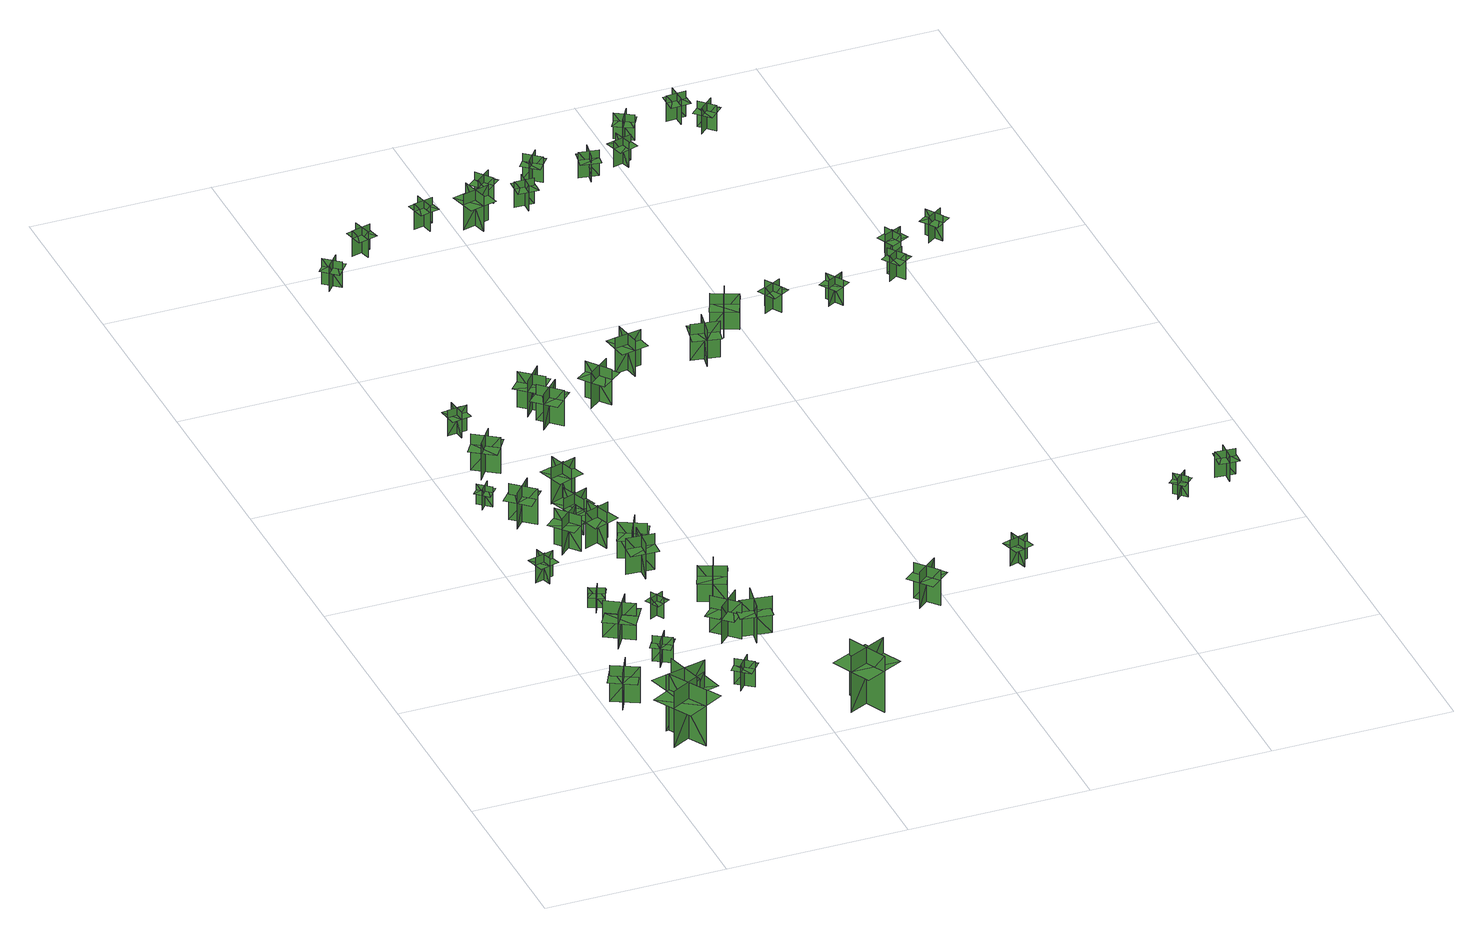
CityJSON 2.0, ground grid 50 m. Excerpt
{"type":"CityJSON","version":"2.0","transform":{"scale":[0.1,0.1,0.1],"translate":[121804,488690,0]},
"CityObjects":{
"tree1":{"type":"SolitaryVegetationObject","geometry":[{"type":"MultiSurface","lod":"1","boundaries":[[[0,1,2]],[[0,2,3]],[[4,5,6]],[[4,6,7]],[[8,9,10]],[[8,10,11]],[[8,11,12]],[[8,12,13]]]}]},
"tree2":{"type":"SolitaryVegetationObject","geometry":[{"type":"MultiSurface","lod":"1","boundaries":[[[14,15,16]],[[14,16,17]],[[18,19,20]],[[18,20,21]],[[22,23,24]],[[22,24,25]],[[22,25,26]],[[22,26,27]]]}]},
"tree3":{"type":"SolitaryVegetationObject","geometry":[{"type":"MultiSurface","lod":"1","boundaries":[[[28,29,30]],[[28,30,31]],[[32,33,34]],[[32,34,35]],[[36,37,38]],[[36,38,39]],[[36,39,40]],[[36,40,41]]]}]},
"tree4":{"type":"SolitaryVegetationObject","geometry":[{"type":"MultiSurface","lod":"1","boundaries":[[[42,43,44]],[[42,44,45]],[[46,47,48]],[[46,48,49]],[[50,51,52]],[[50,52,53]],[[50,53,54]],[[50,54,55]]]}]},
"tree5":{"type":"SolitaryVegetationObject","geometry":[{"type":"MultiSurface","lod":"1","boundaries":[[[56,57,58]],[[56,58,59]],[[60,61,62]],[[60,62,63]],[[64,65,66]],[[64,66,67]],[[64,67,68]],[[64,68,69]]]}]},
"tree6":{"type":"SolitaryVegetationObject","geometry":[{"type":"MultiSurface","lod":"1","boundaries":[[[70,71,72]],[[70,72,73]],[[74,75,76]],[[74,76,77]],[[78,79,80]],[[78,80,81]],[[78,81,82]],[[78,82,83]]]}]},
"tree7":{"type":"SolitaryVegetationObject","geometry":[{"type":"MultiSurface","lod":"1","boundaries":[[[84,85,86]],[[84,86,87]],[[88,89,90]],[[88,90,91]],[[92,93,94]],[[92,94,95]],[[92,95,96]],[[92,96,97]]]}]},
"tree8":{"type":"SolitaryVegetationObject","geometry":[{"type":"MultiSurface","lod":"1","boundaries":[[[98,99,100]],[[98,100,101]],[[102,103,104]],[[102,104,105]],[[106,107,108]],[[106,108,109]],[[106,109,110]],[[106,110,111]]]}]},
"tree9":{"type":"SolitaryVegetationObject","geometry":[{"type":"MultiSurface","lod":"1","boundaries":[[[112,113,114]],[[112,114,115]],[[116,117,118]],[[116,118,119]],[[120,121,122]],[[120,122,123]],[[120,123,124]],[[120,124,125]]]}]},
"tree10":{"type":"SolitaryVegetationObject","geometry":[{"type":"MultiSurface","lod":"1","boundaries":[[[126,127,128]],[[126,128,129]],[[130,131,132]],[[130,132,133]],[[134,135,136]],[[134,136,137]],[[134,137,138]],[[134,138,139]]]}]},
"tree11":{"type":"SolitaryVegetationObject","geometry":[{"type":"MultiSurface","lod":"1","boundaries":[[[140,141,142]],[[140,142,143]],[[144,145,146]],[[144,146,147]],[[148,149,150]],[[148,150,151]],[[148,151,152]],[[148,152,153]]]}]},
"tree12":{"type":"SolitaryVegetationObject","geometry":[{"type":"MultiSurface","lod":"1","boundaries":[[[154,155,156]],[[154,156,157]],[[158,159,160]],[[158,160,161]],[[162,163,164]],[[162,164,165]],[[162,165,166]],[[162,166,167]]]}]},
"tree13":{"type":"SolitaryVegetationObject","geometry":[{"type":"MultiSurface","lod":"1","boundaries":[[[168,169,170]],[[168,170,171]],[[172,173,174]],[[172,174,175]],[[176,177,178]],[[176,178,179]],[[176,179,180]],[[176,180,181]]]}]},
"tree14":{"type":"SolitaryVegetationObject","geometry":[{"type":"MultiSurface","lod":"1","boundaries":[[[182,183,184]],[[182,184,185]],[[186,187,188]],[[186,188,189]],[[190,191,192]],[[190,192,193]],[[190,193,194]],[[190,194,195]]]}]},
"tree15":{"type":"SolitaryVegetationObject","geometry":[{"type":"MultiSurface","lod":"1","boundaries":[[[196,197,198]],[[196,198,199]],[[200,201,202]],[[200,202,203]],[[204,205,206]],[[204,206,207]],[[204,207,208]],[[204,208,209]]]}]},
"tree16":{"type":"SolitaryVegetationObject","geometry":[{"type":"MultiSurface","lod":"1","boundaries":[[[210,211,212]],[[210,212,213]],[[214,215,216]],[[214,216,217]],[[218,219,220]],[[218,220,221]],[[218,221,222]],[[218,222,223]]]}]},
"tree17":{"type":"SolitaryVegetationObject","geometry":[{"type":"MultiSurface","lod":"1","boundaries":[[[224,225,226]],[[224,226,227]],[[228,229,230]],[[228,230,231]],[[232,233,234]],[[232,234,235]],[[232,235,236]],[[232,236,237]]]}]},
"tree18":{"type":"SolitaryVegetationObject","geometry":[{"type":"MultiSurface","lod":"1","boundaries":[[[238,239,240]],[[238,240,241]],[[242,243,244]],[[242,244,245]],[[246,247,248]],[[246,248,249]],[[246,249,250]],[[246,250,251]]]}]},
"tree19":{"type":"SolitaryVegetationObject","geometry":[{"type":"MultiSurface","lod":"1","boundaries":[[[252,253,254]],[[252,254,255]],[[256,257,258]],[[256,258,259]],[[260,261,262]],[[260,262,263]],[[260,263,264]],[[260,264,265]]]}]},
"tree20":{"type":"SolitaryVegetationObject","geometry":[{"type":"MultiSurface","lod":"1","boundaries":[[[266,267,268]],[[266,268,269]],[[270,271,272]],[[270,272,273]],[[274,275,276]],[[274,276,277]],[[274,277,278]],[[274,278,279]]]}]},
"tree21":{"type":"SolitaryVegetationObject","geometry":[{"type":"MultiSurface","lod":"1","boundaries":[[[280,281,282]],[[280,282,283]],[[284,285,286]],[[284,286,287]],[[288,289,290]],[[288,290,291]],[[288,291,292]],[[288,292,293]]]}]},
"tree22":{"type":"SolitaryVegetationObject","geometry":[{"type":"MultiSurface","lod":"1","boundaries":[[[294,295,296]],[[294,296,297]],[[298,299,300]],[[298,300,301]],[[302,303,304]],[[302,304,305]],[[302,305,306]],[[302,306,307]]]}]},
"tree23":{"type":"SolitaryVegetationObject","geometry":[{"type":"MultiSurface","lod":"1","boundaries":[[[308,309,310]],[[308,310,311]],[[312,313,314]],[[312,314,315]],[[316,317,318]],[[316,318,319]],[[316,319,320]],[[316,320,321]]]}]},
"tree24":{"type":"SolitaryVegetationObject","geometry":[{"type":"MultiSurface","lod":"1","boundaries":[[[322,323,324]],[[322,324,325]],[[326,327,328]],[[326,328,329]],[[330,331,332]],[[330,332,333]],[[330,333,334]],[[330,334,335]]]}]},
"tree25":{"type":"SolitaryVegetationObject","geometry":[{"type":"MultiSurface","lod":"1","boundaries":[[[336,337,338]],[[336,338,339]],[[340,341,342]],[[340,342,343]],[[344,345,346]],[[344,346,347]],[[344,347,348]],[[344,348,349]]]}]},
"tree26":{"type":"SolitaryVegetationObject","geometry":[{"type":"MultiSurface","lod":"1","boundaries":[[[350,351,352]],[[350,352,353]],[[354,355,356]],[[354,356,357]],[[358,359,360]],[[358,360,361]],[[358,361,362]],[[358,362,363]]]}]},
"tree27":{"type":"SolitaryVegetationObject","geometry":[{"type":"MultiSurface","lod":"1","boundaries":[[[364,365,366]],[[364,366,367]],[[368,369,370]],[[368,370,371]],[[372,373,374]],[[372,374,375]],[[372,375,376]],[[372,376,377]]]}]},
"tree28":{"type":"SolitaryVegetationObject","geometry":[{"type":"MultiSurface","lod":"1","boundaries":[[[378,379,380]],[[378,380,381]],[[382,383,384]],[[382,384,385]],[[386,387,388]],[[386,388,389]],[[386,389,390]],[[386,390,391]]]}]},
"tree29":{"type":"SolitaryVegetationObject","geometry":[{"type":"MultiSurface","lod":"1","boundaries":[[[392,393,394]],[[392,394,395]],[[396,397,398]],[[396,398,399]],[[400,401,402]],[[400,402,403]],[[400,403,404]],[[400,404,405]]]}]},
"tree30":{"type":"SolitaryVegetationObject","geometry":[{"type":"MultiSurface","lod":"1","boundaries":[[[406,407,408]],[[406,408,409]],[[410,411,412]],[[410,412,413]],[[414,415,416]],[[414,416,417]],[[414,417,418]],[[414,418,419]]]}]},
"tree31":{"type":"SolitaryVegetationObject","geometry":[{"type":"MultiSurface","lod":"1","boundaries":[[[420,421,422]],[[420,422,423]],[[424,425,426]],[[424,426,427]],[[428,429,430]],[[428,430,431]],[[428,431,432]],[[428,432,433]]]}]},
"tree32":{"type":"SolitaryVegetationObject","geometry":[{"type":"MultiSurface","lod":"1","boundaries":[[[434,435,436]],[[434,436,437]],[[438,439,440]],[[438,440,441]],[[442,443,444]],[[442,444,445]],[[442,445,446]],[[442,446,447]]]}]},
"tree33":{"type":"SolitaryVegetationObject","geometry":[{"type":"MultiSurface","lod":"1","boundaries":[[[448,449,450]],[[448,450,451]],[[452,453,454]],[[452,454,455]],[[456,457,458]],[[456,458,459]],[[456,459,460]],[[456,460,461]]]}]},
"tree34":{"type":"SolitaryVegetationObject","geometry":[{"type":"MultiSurface","lod":"1","boundaries":[[[462,463,464]],[[462,464,465]],[[466,467,468]],[[466,468,469]],[[470,471,472]],[[470,472,473]],[[470,473,474]],[[470,474,475]]]}]},
"tree35":{"type":"SolitaryVegetationObject","geometry":[{"type":"MultiSurface","lod":"1","boundaries":[[[476,477,478]],[[476,478,479]],[[480,481,482]],[[480,482,483]],[[484,485,486]],[[484,486,487]],[[484,487,488]],[[484,488,489]]]}]},
"tree36":{"type":"SolitaryVegetationObject","geometry":[{"type":"MultiSurface","lod":"1","boundaries":[[[490,491,492]],[[490,492,493]],[[494,495,496]],[[494,496,497]],[[498,499,500]],[[498,500,501]],[[498,501,502]],[[498,502,503]]]}]},
"tree37":{"type":"SolitaryVegetationObject","geometry":[{"type":"MultiSurface","lod":"1","boundaries":[[[504,505,506]],[[504,506,507]],[[508,509,510]],[[508,510,511]],[[512,513,514]],[[512,514,515]],[[512,515,516]],[[512,516,517]]]}]},
"tree38":{"type":"SolitaryVegetationObject","geometry":[{"type":"MultiSurface","lod":"1","boundaries":[[[518,519,520]],[[518,520,521]],[[522,523,524]],[[522,524,525]],[[526,527,528]],[[526,528,529]],[[526,529,530]],[[526,530,531]]]}]},
"tree39":{"type":"SolitaryVegetationObject","geometry":[{"type":"MultiSurface","lod":"1","boundaries":[[[532,533,534]],[[532,534,535]],[[536,537,538]],[[536,538,539]],[[540,541,542]],[[540,542,543]],[[540,543,544]],[[540,544,545]]]}]},
"tree40":{"type":"SolitaryVegetationObject","geometry":[{"type":"MultiSurface","lod":"1","boundaries":[[[546,547,548]],[[546,548,549]],[[550,551,552]],[[550,552,553]],[[554,555,556]],[[554,556,557]],[[554,557,558]],[[554,558,559]]]}]},
"tree41":{"type":"SolitaryVegetationObject","geometry":[{"type":"MultiSurface","lod":"1","boundaries":[[[560,561,562]],[[560,562,563]],[[564,565,566]],[[564,566,567]],[[568,569,570]],[[568,570,571]],[[568,571,572]],[[568,572,573]]]}]},
"tree42":{"type":"SolitaryVegetationObject","geometry":[{"type":"MultiSurface","lod":"1","boundaries":[[[574,575,576]],[[574,576,577]],[[578,579,580]],[[578,580,581]],[[582,583,584]],[[582,584,585]],[[582,585,586]],[[582,586,587]]]}]},
"tree43":{"type":"SolitaryVegetationObject","geometry":[{"type":"MultiSurface","lod":"1","boundaries":[[[588,589,590]],[[588,590,591]],[[592,593,594]],[[592,594,595]],[[596,597,598]],[[596,598,599]],[[596,599,600]],[[596,600,601]]]}]},
"tree44":{"type":"SolitaryVegetationObject","geometry":[{"type":"MultiSurface","lod":"1","boundaries":[[[602,603,604]],[[602,604,605]],[[606,607,608]],[[606,608,609]],[[610,611,612]],[[610,612,613]],[[610,613,614]],[[610,614,615]]]}]},
"tree45":{"type":"SolitaryVegetationObject","geometry":[{"type":"MultiSurface","lod":"1","boundaries":[[[616,617,618]],[[616,618,619]],[[620,621,622]],[[620,622,623]],[[624,625,626]],[[624,626,627]],[[624,627,628]],[[624,628,629]]]}]},
"tree46":{"type":"SolitaryVegetationObject","geometry":[{"type":"MultiSurface","lod":"1","boundaries":[[[630,631,632]],[[630,632,633]],[[634,635,636]],[[634,636,637]],[[638,639,640]],[[638,640,641]],[[638,641,642]],[[638,642,643]]]}]},
"tree47":{"type":"SolitaryVegetationObject","geometry":[{"type":"MultiSurface","lod":"1","boundaries":[[[644,645,646]],[[644,646,647]],[[648,649,650]],[[648,650,651]],[[652,653,654]],[[652,654,655]],[[652,655,656]],[[652,656,657]]]}]},
"tree48":{"type":"SolitaryVegetationObject","geometry":[{"type":"MultiSurface","lod":"1","boundaries":[[[658,659,660]],[[658,660,661]],[[662,663,664]],[[662,664,665]],[[666,667,668]],[[666,668,669]],[[666,669,670]],[[666,670,671]]]}]},
"tree49":{"type":"SolitaryVegetationObject","geometry":[{"type":"MultiSurface","lod":"1","boundaries":[[[672,673,674]],[[672,674,675]],[[676,677,678]],[[676,678,679]],[[680,681,682]],[[680,682,683]],[[680,683,684]],[[680,684,685]]]}]},
"tree50":{"type":"SolitaryVegetationObject","geometry":[{"type":"MultiSurface","lod":"1","boundaries":[[[686,687,688]],[[686,688,689]],[[690,691,692]],[[690,692,693]],[[694,695,696]],[[694,696,697]],[[694,697,698]],[[694,698,699]]]}]}
},
"vertices":[
[23,349,12],[92,313,12],[92,313,120],[23,349,120],[38,300,12],[74,369,12],[74,369,120],[38,300,120],[38,300,90],[72,282,90],[108,351,90],[74,369,90],[40,387,90],[4,318,90],
[94,86,10],[200,145,10],[200,145,179],[94,86,179],[172,63,10],[113,170,10],[113,170,179],[172,63,179],[172,63,131],[225,93,131],[166,199,131],[113,170,131],[59,140,131],[118,34,131],
[146,236,10],[176,118,10],[176,118,179],[146,236,179],[104,167,10],[222,197,10],[222,197,179],[104,167,179],[104,167,132],[119,108,132],[237,138,132],[222,197,132],[207,256,132],[89,226,132],
[119,635,16],[193,588,16],[193,588,126],[119,635,126],[134,567,16],[182,641,16],[182,641,126],[134,567,126],[121,627,90],[99,592,90],[174,546,90],[196,581,90],[217,616,90],[142,662,90],
[192,478,18],[238,448,18],[238,448,95],[192,478,95],[199,442,18],[229,488,18],[229,488,95],[199,442,95],[199,442,73],[222,427,73],[253,473,73],[229,488,73],[206,504,73],[176,457,73],
[56,934,17],[109,949,17],[109,949,94],[56,934,94],[88,916,17],[73,969,17],[73,969,94],[88,916,94],[88,916,72],[115,923,72],[99,977,72],[73,969,72],[46,961,72],[61,908,72],
[173,752,21],[133,771,21],[133,771,82],[173,752,82],[163,779,21],[144,739,21],[144,739,82],[163,779,82],[163,779,65],[143,789,65],[124,749,65],[144,739,65],[164,730,65],[183,770,65],
[382,303,18],[347,260,18],[347,260,95],[382,303,95],[345,299,18],[388,264,18],[388,264,95],[345,299,95],[345,299,74],[328,278,74],[370,243,74],[388,264,74],[406,285,74],[363,321,74],
[88,1304,22],[54,1333,22],[54,1333,83],[88,1304,83],[85,1334,22],[57,1300,22],[57,1300,83],[85,1334,83],[85,1334,66],[69,1348,66],[40,1314,66],[57,1300,66],[73,1285,66],[102,1319,66],
[300,678,23],[261,658,23],[261,658,85],[300,678,85],[272,687,23],[292,648,23],[292,648,85],[272,687,85],[272,687,67],[253,677,67],[273,638,67],[292,648,67],[312,658,67],[292,697,67],
[102,1231,24],[161,1180,24],[161,1180,132],[102,1231,132],[105,1180,24],[156,1238,24],[156,1238,132],[105,1180,132],[105,1180,101],[135,1154,101],[185,1213,101],[156,1238,101],[127,1264,101],[76,1205,101],
[165,1024,24],[224,1075,24],[224,1075,132],[165,1024,132],[216,1020,24],[166,1079,24],[166,1079,132],[216,1020,132],[216,1020,102],[246,1045,102],[196,1104,102],[166,1079,102],[137,1054,102],[187,995,102],
[446,541,25],[384,479,25],[384,479,135],[446,541,135],[376,541,25],[439,479,25],[439,479,135],[376,541,135],[438,541,99],[409,570,99],[348,506,99],[377,478,99],[406,450,99],[468,513,99],
[151,1492,26],[107,1428,26],[107,1428,134],[151,1492,134],[100,1483,26],[164,1439,26],[164,1439,134],[100,1483,134],[100,1483,104],[78,1451,104],[142,1407,104],[164,1439,104],[186,1471,104],[122,1515,104],
[202,1105,28],[275,1133,28],[275,1133,136],[202,1105,136],[249,1084,28],[222,1156,28],[222,1156,136],[249,1084,136],[249,1084,106],[285,1098,106],[258,1170,106],[222,1156,106],[186,1143,106],[213,1070,106],
[279,1002,29],[253,1074,29],[253,1074,137],[279,1002,137],[301,1048,29],[229,1022,29],[229,1022,137],[301,1048,137],[301,1048,107],[288,1085,107],[215,1058,107],[229,1022,107],[242,985,107],[315,1012,107],
[317,831,28],[322,909,28],[322,909,136],[317,831,136],[356,865,28],[278,870,28],[278,870,136],[356,865,136],[356,865,105],[358,904,105],[281,909,105],[278,870,105],[276,831,105],[353,826,105],
[355,913,30],[286,949,30],[286,949,138],[355,913,138],[340,963,30],[305,894,30],[305,894,138],[340,963,138],[340,963,107],[305,980,107],[270,911,107],[305,894,107],[339,876,107],[374,945,107],
[520,472,29],[433,486,29],[433,486,139],[520,472,139],[480,529,29],[465,442,29],[465,442,139],[480,529,139],[516,479,104],[522,519,104],[435,532,104],[429,492,104],[423,452,104],[510,438,104],
[102,1644,33],[157,1651,33],[157,1651,110],[102,1644,110],[131,1621,33],[124,1676,33],[124,1676,110],[131,1621,110],[131,1621,89],[159,1625,89],[151,1680,89],[124,1676,89],[96,1672,89],[104,1617,89],
[419,628,32],[449,700,32],[449,700,140],[419,628,140],[467,647,32],[396,678,32],[396,678,140],[467,647,140],[467,647,109],[482,683,109],[411,713,109],[396,678,109],[380,642,109],[451,612,109],
[227,1250,30],[301,1275,30],[301,1275,138],[227,1250,138],[273,1227,30],[249,1300,30],[249,1300,138],[273,1227,138],[273,1227,107],[310,1239,107],[285,1313,107],[249,1300,107],[212,1288,107],[237,1214,107],
[595,134,21],[648,24,21],[648,24,190],[595,134,190],[568,57,21],[678,110,21],[678,110,190],[568,57,190],[568,57,143],[595,2,143],[704,55,143],[678,110,143],[651,165,143],[542,112,143],
[117,2397,35],[75,2432,35],[75,2432,112],[117,2397,112],[114,2434,35],[79,2391,35],[79,2391,112],[114,2434,112],[114,2434,90],[93,2451,90],[58,2409,90],[79,2391,90],[100,2373,90],[135,2416,90],
[338,1626,36],[393,1572,36],[393,1572,143],[338,1626,143],[338,1575,36],[392,1630,36],[392,1630,143],[338,1575,143],[338,1575,113],[365,1547,113],[420,1602,113],[392,1630,113],[365,1657,113],[310,1602,113],
[323,1647,36],[373,1706,36],[373,1706,143],[323,1647,143],[374,1651,36],[316,1701,36],[316,1701,143],[374,1651,143],[374,1651,113],[399,1680,113],[341,1731,113],[316,1701,113],[290,1672,113],[349,1621,113],
[250,2539,34],[197,2526,34],[197,2526,111],[250,2539,111],[219,2558,34],[232,2505,34],[232,2505,111],[219,2558,111],[219,2558,89],[192,2552,89],[205,2498,89],[232,2505,89],[259,2511,89],[246,2565,89],
[543,1619,36],[495,1680,36],[495,1680,144],[543,1619,144],[549,1671,36],[488,1623,36],[488,1623,144],[549,1671,144],[549,1671,114],[526,1701,114],[464,1654,114],[488,1623,114],[512,1592,114],[573,1640,114],
[911,477,37],[961,418,37],[961,418,145],[911,477,145],[906,426,37],[966,476,37],[966,476,145],[906,426,145],[906,426,114],[931,396,114],[991,446,114],[966,476,114],[941,506,114],[881,456,114],
[607,1753,36],[683,1767,36],[683,1767,144],[607,1753,144],[649,1723,36],[636,1800,36],[636,1800,144],[649,1723,144],[649,1723,114],[688,1730,114],[674,1806,114],[636,1800,114],[598,1793,114],[611,1716,114],
[444,2595,35],[390,2583,35],[390,2583,112],[444,2595,112],[413,2615,35],[425,2561,35],[425,2561,112],[413,2615,112],[413,2615,91],[386,2609,91],[398,2555,91],[425,2561,91],[452,2567,91],[441,2621,91],
[507,2535,35],[582,2554,35],[582,2554,142],[507,2535,142],[551,2508,35],[532,2583,35],[532,2583,142],[551,2508,142],[551,2508,112],[589,2517,112],[570,2593,112],[532,2583,112],[494,2574,112],[513,2499,112],
[809,1743,35],[885,1729,35],[885,1729,143],[809,1743,143],[838,1700,35],[852,1776,35],[852,1776,143],[838,1700,143],[838,1700,113],[876,1693,113],[891,1769,113],[852,1776,113],[814,1784,113],[800,1707,113],
[1197,528,36],[1250,544,36],[1250,544,113],[1197,528,113],[1229,510,36],[1213,563,36],[1213,563,113],[1229,510,113],[1229,510,91],[1256,518,91],[1240,571,91],[1213,563,91],[1187,555,91],[1203,502,91],
[625,2661,36],[583,2626,36],[583,2626,113],[625,2661,113],[589,2665,36],[624,2622,36],[624,2622,113],[589,2665,113],[589,2665,91],[567,2647,91],[602,2604,91],[624,2622,91],[645,2639,91],[610,2682,91],
[722,2587,33],[667,2589,33],[667,2589,110],[722,2587,110],[697,2614,33],[695,2559,33],[695,2559,110],[697,2614,110],[697,2614,89],[669,2615,89],[667,2560,89],[695,2559,89],[723,2558,89],[725,2613,89],
[958,1880,35],[927,1809,35],[927,1809,143],[958,1880,143],[910,1862,35],[981,1831,35],[981,1831,143],[910,1862,143],[910,1862,112],[894,1826,112],[965,1795,112],[981,1831,112],[996,1866,112],[925,1897,112],
[774,2708,34],[739,2665,34],[739,2665,111],[774,2708,111],[737,2704,34],[780,2669,34],[780,2669,111],[737,2704,111],[737,2704,89],[720,2683,89],[763,2648,89],[780,2669,89],[798,2691,89],[755,2726,89],
[1118,1902,36],[1069,1875,36],[1069,1875,113],[1118,1902,113],[1082,1912,36],[1109,1864,36],[1109,1864,113],[1082,1912,113],[1082,1912,91],[1058,1899,91],[1085,1850,91],[1109,1864,91],[1134,1877,91],[1106,1926,91],
[893,2622,36],[902,2677,36],[902,2677,113],[893,2622,113],[923,2644,36],[869,2652,36],[869,2652,113],[923,2644,113],[923,2644,91],[928,2671,91],[873,2680,91],[869,2652,91],[864,2625,91],[919,2616,91],
[1008,2651,36],[993,2704,36],[993,2704,113],[1008,2651,113],[1026,2683,36],[973,2668,36],[973,2668,113],[1026,2683,113],[1026,2683,91],[1018,2710,91],[965,2694,91],[973,2668,91],[981,2641,91],[1034,2657,91],
[1233,1850,33],[1280,1879,33],[1280,1879,110],[1233,1850,110],[1269,1841,33],[1240,1888,33],[1240,1888,110],[1269,1841,110],[1269,1841,89],[1292,1856,89],[1263,1903,89],[1240,1888,89],[1216,1874,89],[1245,1827,89],
[1068,2761,39],[1021,2789,39],[1021,2789,116],[1068,2761,116],[1060,2797,39],[1031,2749,39],[1031,2749,116],[1060,2797,116],[1060,2797,94],[1036,2811,94],[1007,2764,94],[1031,2749,94],[1055,2735,94],[1083,2782,94],
[1712,662,36],[1743,693,36],[1743,693,98],[1712,662,98],[1741,662,36],[1710,693,36],[1710,693,98],[1741,662,98],[1741,662,80],[1757,677,80],[1726,709,80],[1710,693,80],[1695,678,80],[1726,646,80],
[1467,1931,35],[1421,1900,35],[1421,1900,112],[1467,1931,112],[1430,1938,35],[1462,1893,35],[1462,1893,112],[1430,1938,112],[1430,1938,91],[1408,1923,91],[1439,1877,91],[1462,1893,91],[1485,1908,91],[1453,1954,91],
[1234,2822,35],[1179,2820,35],[1179,2820,112],[1234,2822,112],[1207,2848,35],[1209,2792,35],[1209,2792,112],[1207,2848,112],[1207,2848,91],[1180,2847,91],[1181,2791,91],[1209,2792,91],[1237,2793,91],[1235,2849,91],
[1459,2029,37],[1483,1979,37],[1483,1979,114],[1459,2029,114],[1447,1994,37],[1497,2018,37],[1497,2018,114],[1447,1994,114],[1447,1994,93],[1459,1969,93],[1509,1993,93],[1497,2018,93],[1485,2043,93],[1435,2019,93],
[1895,720,35],[1839,724,35],[1839,724,112],[1895,720,112],[1870,748,35],[1867,693,35],[1867,693,112],[1870,748,112],[1870,748,91],[1843,750,91],[1839,695,91],[1867,693,91],[1895,691,91],[1898,746,91],
[1281,2769,34],[1240,2731,34],[1240,2731,111],[1281,2769,111],[1244,2770,34],[1282,2730,34],[1282,2730,111],[1244,2770,111],[1244,2770,89],[1224,2751,89],[1262,2711,89],[1282,2730,89],[1302,2749,89],[1264,2789,89],
[1619,2028,35],[1588,2073,35],[1588,2073,112],[1619,2028,112],[1626,2064,35],[1581,2032,35],[1581,2032,112],[1626,2064,112],[1626,2064,91],[1610,2086,91],[1565,2055,91],[1581,2032,91],[1597,2009,91],[1642,2041,91]
]}
